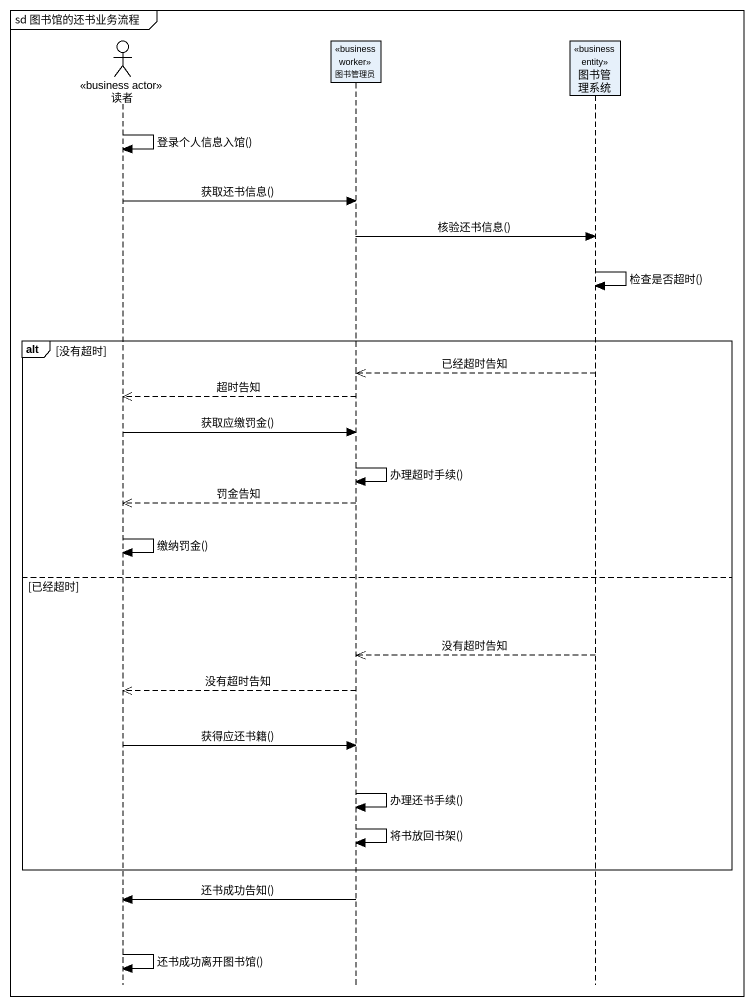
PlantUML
@startuml
mainframe sd 图书馆的还书业务流程
hide footbox
actor 读者 <<business actor>>
participant 图书管理员 <<business worker>>
participant 图书管理系统 <<business entity>>

读者 -> 读者 : 登录个人信息入馆()
读者 -> 图书管理员 : 获取还书信息()
图书管理员 -> 图书管理系统 : 核验还书信息()
图书管理系统 -> 图书管理系统 : 检查是否超时()
alt 没有超时
  图书管理系统 -->> 图书管理员 : 已经超时告知
  图书管理员 -->> 读者 : 超时告知
  读者 -> 图书管理员 : 获取应缴罚金()
  图书管理员 -> 图书管理员 : 办理超时手续()
  图书管理员 -->> 读者 : 罚金告知
  读者 -> 读者 : 缴纳罚金()
else 已经超时
  图书管理系统 -->> 图书管理员 : 没有超时告知
  图书管理员 -->> 读者 : 没有超时告知
  读者 -> 图书管理员 : 获得应还书籍()
  图书管理员 -> 图书管理员 : 办理还书手续()
  图书管理员 -> 图书管理员 : 将书放回书架()
end
图书管理员 -> 读者 : 还书成功告知()
读者 -> 读者 : 还书成功离开图书馆()
@enduml
